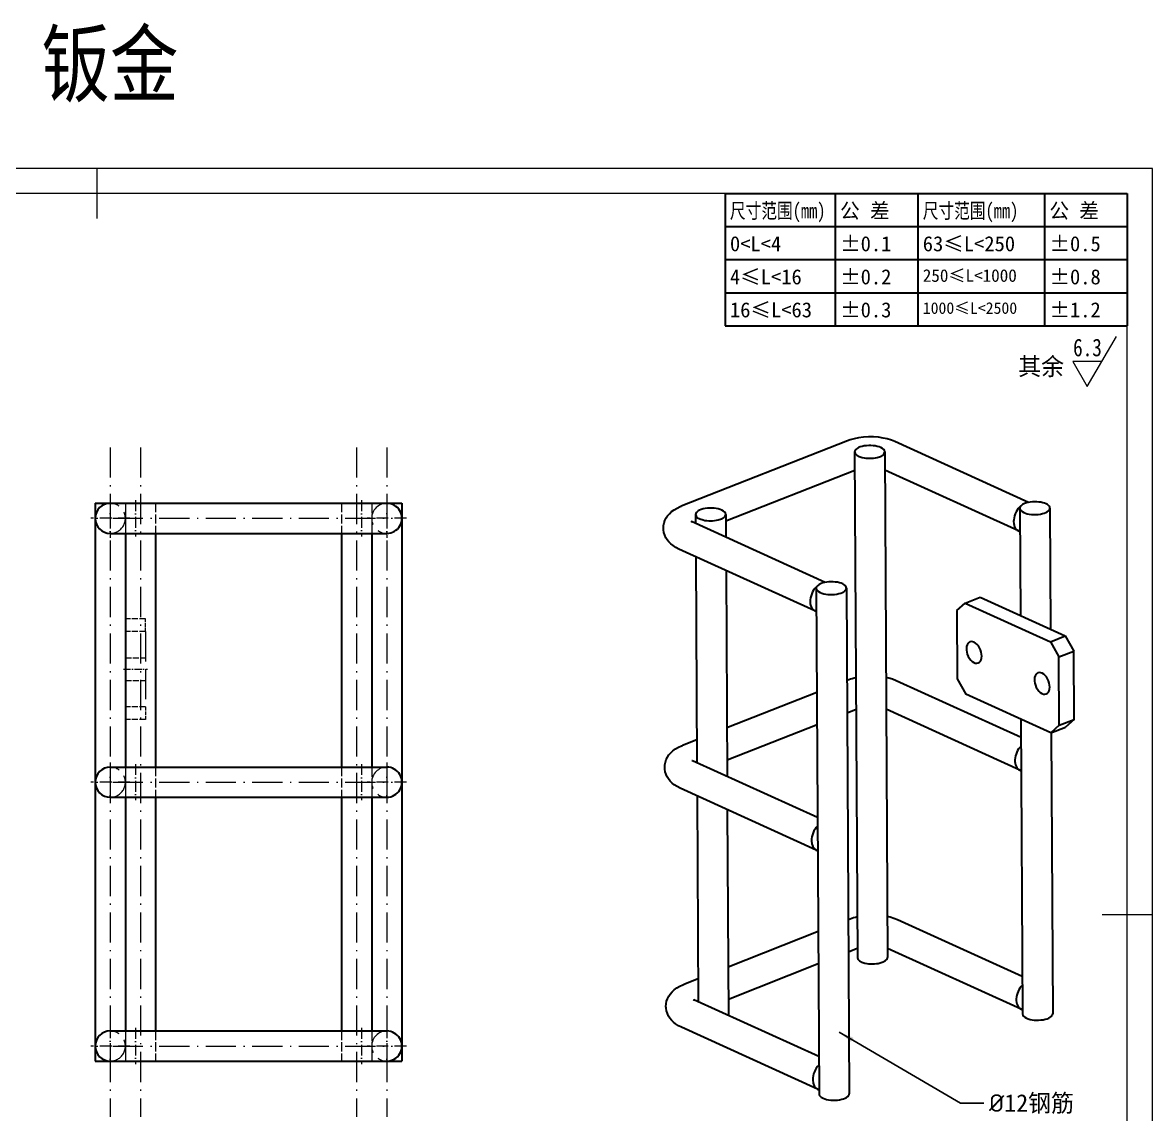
# Model space of a CAD drawing. Header units: millimetres. Extents: x -15766 to 80009, y -9701 to 15159.
# Drawn here: x -4946.3 to -4496.8, y 3056 to 3490.5 of the extents above; entities that cross this region are included whole.
import ezdxf
from ezdxf.enums import TextEntityAlignment as Align

# ---------------------------------------------------------------- set-up
doc = ezdxf.new("R2010")
doc.units = ezdxf.units.MM
for name, pattern in [('CENTER-HOKUTO_1', [16, 13, -1, 1, -1]), ('DASHDOT', [18.5, 12, -3, 0.5, -3]), ('DASHED', [15, 12, -3]), ('HIDDEN-HOKUTO_1', [2, 1, -1])]:
    doc.linetypes.add(name, pattern=pattern)
for name, color, linetype, lineweight in [('AM_7', 2, 'CENTER-HOKUTO_1', 18), ('AM_HID', 1, 'HIDDEN-HOKUTO_1', 18), ('AM_VIS', 7, 'Continuous', 18), ('CDRAFT0', 7, 'Continuous', 18), ('DIM', 253, 'Continuous', 20), ('title_frame', 7, 'Continuous', 18), ('word_dim', 9, 'Continuous', 18), ('尺寸线层', 3, 'Continuous', 18), ('粗实线层', 7, 'Continuous', 35), ('粗实线层_1', 7, 'Continuous', 15)]:
    doc.layers.add(name, color=color, linetype=linetype, lineweight=lineweight)
doc.styles.add('DIM', font='', dxfattribs={"width": 0.8})
doc.styles.get('DIM').set_extended_font_data('NSimSun')
doc.dimstyles.new('1-2', dxfattribs={"dimscale": 2, "dimtxt": 3.5, "dimasz": 3, "dimexe": 1, "dimexo": 0, "dimgap": 1, "dimtad": 1, "dimdsep": 46, "dimtxsty": 'DIM', "dimblk": 'OPEN', "dimcen": 0, "dimdle": 6, "dimclrd": 256, "dimclre": 256, "dimclrt": 3, "dimazin": 2, "dimtfac": 0.707107, "dimtmove": 0, "dimatfit": 3, "dimfxl": 0, "dimfrac": 2, "dimtolj": 1, "dimarcsym": 0})

# ---------------------------------------------------------------- blocks, each defined once
blk = doc.blocks.new('*X1584')
at = {"layer": 'CDRAFT0'}
for p, q in [((420, 297), (0, 297)), ((420, 0), (420, 297))]:
    blk.add_line(p, q, dxfattribs=at)
at = {"layer": '粗实线层_1'}
for p, q in [((210, 297), (210, 287)), ((415, 292), (25, 292)), ((415, 5), (415, 292)), ((420, 148.5), (410, 148.5))]:
    blk.add_line(p, q, dxfattribs=at)
blk = doc.blocks.new('自由公差_1')
at = {"layer": '粗实线层'}
for p, q in [((-80, 0), (0, 0)), ((-80, 0), (-80, -26.3)), ((-58.08, 0), (-58.08, -26.3)), ((-41.64, 0), (-41.64, -26.3)), ((-16.44, 0), (-16.44, -26.3)), ((0, 0), (0, -26.3)), ((-80, -6.58), (0, -6.58)), ((-80, -13.15), (0, -13.15)), ((-80, -19.73), (0, -19.73)), ((-80, -26.3), (0, -26.3))]:
    blk.add_line(p, q, dxfattribs=at)
at = {"layer": '尺寸线层', "linetype": 'Continuous', "attachment_point": 1, "line_spacing_factor": 0.9}
for s, insert, char_height, width in [('{\\W0.8;尺寸范围(mm)}', (-79.04, -1.92), 3, 22.6032), ('公 差', (-57.12, -1.92), 3, 22.6032), ('{\\W0.8;尺寸范围(mm)}', (-40.68, -1.92), 3, 22.6032), ('公 差', (-15.48, -1.92), 3, 22.6032), ('0<L<4', (-79.04, -8.49), 3, 22.6032), ('%%P0.1', (-57.12, -8.49), 3, 12.7119), ('63≤L<250', (-40.68, -8.49), 3, 22.6032), ('%%P0.5', (-15.48, -8.49), 3, 12.5771), ('4≤L<16', (-79.04, -15.07), 3, 22.6032), ('%%P0.2', (-57.12, -15.07), 3, 12.4769), ('250≤L<1000', (-40.68, -15.07), 2.5, 22.6032), ('%%P0.8', (-15.48, -15.07), 3, 13.0759), ('16≤L<63', (-79.04, -21.64), 3, 22.6032), ('%%P0.3', (-57.12, -21.64), 3, 12.7119), ('1000≤L<2500', (-40.68, -21.64), 2.3, 22.6032), ('%%P1.2', (-15.48, -21.64), 3, 12.8764)]:
    blk.add_mtext(s, dxfattribs=dict(at, insert=insert, char_height=char_height, width=width))
blk = doc.blocks.new('A$C723716B6')
at = {"layer": 'AM_VIS', "color": 7, "lineweight": 35}
for p, q in [((-84.1, 86.03), (-150.34, 59.98)), ((-12.06, 61.5), (-65.29, 85.72)), ((-81.28, 81.57), (-80.19, -119.63)), ((-69.28, 81.64), (-68.19, -119.56)), ((-81.24, 74.26), (-132.56, 54.08)), ((-16.1, 50.15), (-69.24, 74.33)), ((-15.58, 59.17), (-15.35, 16.5)), ((-3.58, 59.24), (-3.32, 11.02)), ((-93.02, 29.67), (-146.24, 53.88)), ((-97.06, 18.32), (-151.21, 42.96)), ((-144.48, 39.9), (-144.04, -42.05)), ((-132.45, 34.43), (-132.01, -47.52)), ((-96.54, 27.34), (-95.45, -173.86)), ((-84.54, 27.41), (-83.45, -173.79)), ((-31.37, 23.79), (2.48, 8.39)), ((-40.62, 18.48), (-40.47, -8.71)), ((-37.26, 21.47), (-3.41, 6.07)), ((0.15, -27.19), (0, 0)), ((6.04, -24.87), (5.89, 2.32)), ((-15.08, -32.05), (-64.77, -9.45)), ((-96.31, -14.14), (-132.11, -28.22)), ((-3.21, -30.18), (-37.06, -14.78)), ((-15.58, -45.01), (-68.72, -20.83)), ((-15.12, -24.76), (-14.49, -142.03)), ((-96.24, -27.01), (-132.04, -41.09)), ((-3.1, -30.13), (-2.49, -141.96)), ((-96.04, -63.88), (-145.73, -41.28)), ((-96.54, -76.84), (-150.7, -52.2)), ((-143.96, -55.26), (-143.52, -137.21)), ((-131.94, -60.74), (-131.49, -142.68)), ((-14.57, -127.21), (-64.25, -104.61)), ((-95.8, -109.3), (-131.59, -123.38)), ((-15.06, -140.17), (-68.21, -115.99)), ((-95.73, -122.17), (-131.53, -136.25)), ((-95.53, -159.04), (-145.21, -136.44)), ((-96.02, -172), (-150.18, -147.36))]:
    blk.add_line(p, q, dxfattribs=at)
at = {"layer": 'AM_VIS', "color": 7, "lineweight": 35, "ltscale": 0.089247}
blk.add_line((-144.57, 56.69), (-144.55, 53.12), dxfattribs=at)
at = {"layer": 'AM_VIS', "color": 7, "lineweight": 35, "ltscale": 0.227713}
blk.add_line((-132.57, 56.75), (-132.52, 47.64), dxfattribs=at)
at = {"layer": 'AM_VIS', "color": 7, "lineweight": 35, "ltscale": 0.158184}
blk.add_line((-37.26, 21.47), (-31.37, 23.79), dxfattribs=at)
at = {"layer": 'AM_VIS', "color": 7, "lineweight": 35, "ltscale": 0.112456}
for p, q in [((-40.62, 18.48), (-37.26, 21.47)), ((0.15, -27.19), (-3.21, -30.18))]:
    blk.add_line(p, q, dxfattribs=at)
at = {"layer": 'AM_VIS', "color": 7, "lineweight": 35, "ltscale": 0.158141}
for p, q in [((-3.41, 6.07), (2.48, 8.39)), ((0, 0), (5.89, 2.32)), ((-3.21, -30.18), (2.67, -27.87))]:
    blk.add_line(p, q, dxfattribs=at)
at = {"layer": 'AM_VIS', "color": 7, "lineweight": 35, "ltscale": 0.174092}
for p, q in [((-3.41, 6.07), (0, 0)), ((2.48, 8.39), (5.89, 2.32)), ((-40.47, -8.71), (-37.06, -14.78))]:
    blk.add_line(p, q, dxfattribs=at)
at = {"layer": 'AM_VIS', "color": 7, "lineweight": 35, "ltscale": 0.020363}
blk.add_line((-83.58, -9.14), (-84.34, -9.43), dxfattribs=at)
at = {"layer": 'AM_VIS', "color": 7, "lineweight": 35, "ltscale": 0.095279}
for p, q in [((-80.72, -20.91), (-84.27, -22.3)), ((-80.21, -116.07), (-83.75, -117.46))]:
    blk.add_line(p, q, dxfattribs=at)
at = {"layer": 'AM_VIS', "color": 7, "lineweight": 35, "ltscale": 0.158186}
blk.add_line((0.15, -27.19), (6.04, -24.87), dxfattribs=at)
at = {"layer": 'AM_VIS', "color": 7, "lineweight": 35, "ltscale": 0.112493}
blk.add_line((6.04, -24.87), (2.67, -27.87), dxfattribs=at)
at = {"layer": 'AM_VIS', "color": 7, "lineweight": 35, "ltscale": 0.153986}
for p, q in [((-144.09, -32.93), (-149.82, -35.18)), ((-143.57, -128.09), (-149.3, -130.34))]:
    blk.add_line(p, q, dxfattribs=at)
at = {"layer": 'AM_VIS', "color": 7, "lineweight": 35, "ltscale": 0.020406}
blk.add_line((-83.06, -104.3), (-83.82, -104.6), dxfattribs=at)
at = {"layer": 'AM_VIS', "color": 7, "lineweight": 35}
for points in [[(-65.29, 85.72), (-66.67, 86.27), (-68.31, 86.77), (-69.92, 87.13), (-71.75, 87.4), (-73.74, 87.56), (-75.75, 87.58), (-77.76, 87.46), (-79.73, 87.2), (-81.44, 86.86), (-83.1, 86.39), (-84.1, 86.03)], [(-157.37, 51.23), (-157.31, 52.26), (-157.1, 53.31), (-156.76, 54.3), (-156.26, 55.31), (-155.68, 56.18), (-154.96, 57.02), (-154.1, 57.83), (-153.04, 58.6), (-151.9, 59.27), (-150.64, 59.86), (-150.34, 59.98)], [(-151.21, 42.96), (-152.43, 43.58), (-153.54, 44.3), (-154.4, 44.99), (-155.18, 45.76), (-155.85, 46.6), (-156.38, 47.45), (-156.83, 48.42), (-157.16, 49.47), (-157.34, 50.56), (-157.37, 51.23)], [(-64.77, -9.45), (-66.22, -8.86), (-67.73, -8.41), (-68.79, -8.15)], [(-156.85, -43.93), (-156.79, -42.9), (-156.58, -41.86), (-156.24, -40.86), (-155.74, -39.85), (-155.17, -38.98), (-154.44, -38.14), (-153.58, -37.34), (-152.52, -36.56), (-151.38, -35.89), (-150.12, -35.3), (-149.82, -35.18)], [(-150.7, -52.2), (-151.91, -51.58), (-153.03, -50.86), (-153.89, -50.17), (-154.66, -49.4), (-155.33, -48.56), (-155.86, -47.72), (-156.31, -46.75), (-156.64, -45.69), (-156.82, -44.6), (-156.85, -43.93)], [(-64.25, -104.61), (-65.71, -104.03), (-67.21, -103.57), (-68.27, -103.32)], [(-156.34, -139.09), (-156.27, -138.07), (-156.07, -137.02), (-155.73, -136.02), (-155.23, -135.02), (-154.65, -134.15), (-153.93, -133.3), (-153.06, -132.5), (-152, -131.72), (-150.86, -131.05), (-149.6, -130.46), (-149.3, -130.34)], [(-150.18, -147.36), (-151.39, -146.74), (-152.51, -146.02), (-153.37, -145.33), (-154.14, -144.56), (-154.82, -143.72), (-155.34, -142.88), (-155.79, -141.91), (-156.12, -140.85), (-156.3, -139.76), (-156.34, -139.09)]]:
    blk.add_lwpolyline(points, dxfattribs=at)
for centre, radius, start, end in [((-145.41, 55.81), 2.1, 238.5128, 246.5218), ((-76.17, -28.22), 20.47, 103.0555, 111.2324), ((-144.89, -39.35), 2.1, 238.5128, 246.5218), ((-75.65, -123.38), 20.47, 103.0555, 111.2324), ((-144.37, -134.51), 2.1, 238.5128, 246.5218)]:
    blk.add_arc(centre, radius, start, end, dxfattribs=at)
for centre, major_axis, ratio, start_param, end_param in [((-75.28, 81.6), (-6, -0.03), 0.422595, 3.882964, 6.283185), ((-75.28, 81.6), (-6, -0.03), 0.422595, 6.283185, 9.424778), ((-75.28, 81.6), (-6, -0.03), 0.422595, 3.141593, 3.882964), ((-138.57, 56.72), (-6, -0.03), 0.422595, 3.882964, 6.283185), ((-138.57, 56.72), (-6, -0.03), 0.422595, 3.141593, 3.882964), ((-13.61, 55.62), (2.48, 5.46), 0.668449, 0.942222, 3.141516), ((-9.58, 59.21), (-6, -0.03), 0.422595, 5.45376, 6.283185), ((-9.58, 59.21), (-6, -0.03), 0.422595, 6.283185, 7.024556), ((-9.58, 59.21), (-6, -0.03), 0.422595, 0.741371, 3.141593), ((-9.58, 59.21), (-6, -0.03), 0.422595, 3.141593, 5.45376), ((-138.57, 56.72), (-6, -0.03), 0.422595, 6.283185, 9.424778), ((-13.61, 55.62), (2.48, 5.46), 0.668449, 3.141516, 3.290024), ((-94.57, 23.78), (2.48, 5.46), 0.668449, 0.942222, 3.141516), ((-90.54, 27.37), (-6, -0.03), 0.422595, 5.45376, 6.283185), ((-90.54, 27.37), (-6, -0.03), 0.422595, 6.283185, 7.024556), ((-90.54, 27.37), (-6, -0.03), 0.422595, 0.741371, 3.141593), ((-90.54, 27.37), (-6, -0.03), 0.422595, 3.141593, 5.45376), ((-94.57, 23.78), (2.48, 5.46), 0.668449, 3.141516, 3.290024), ((-33.78, 1.81), (-1.65, 4.19), 0.612037, 0.000097, 1.507035), ((-33.78, 1.81), (-1.65, 4.19), 0.612037, 3.14169, 6.283282), ((-33.78, 1.81), (-1.65, 4.19), 0.612037, 1.507035, 3.14169), ((-6.7, -10.51), (-1.65, 4.19), 0.612037, 0.000097, 1.507035), ((-6.7, -10.51), (-1.65, 4.19), 0.612037, 3.14169, 6.283282), ((-6.7, -10.51), (-1.65, 4.19), 0.612037, 1.507035, 3.14169), ((-13.1, -39.55), (2.48, 5.46), 0.668449, 1.060176, 3.141516), ((-13.1, -39.55), (2.48, 5.46), 0.668449, 3.141516, 3.290024), ((-94.05, -71.38), (2.48, 5.46), 0.668449, 1.060176, 2.1751), ((-94.05, -71.38), (2.48, 5.46), 0.668449, 2.1751, 3.141516), ((-94.05, -71.38), (2.48, 5.46), 0.668449, 3.141516, 3.290024), ((-74.19, -119.59), (-6, -0.03), 0.422595, 6.283185, 9.424778), ((-12.58, -134.71), (2.48, 5.46), 0.668449, 1.060176, 3.141516), ((-12.58, -134.71), (2.48, 5.46), 0.668449, 3.141516, 3.290024), ((-8.49, -141.99), (-6, -0.03), 0.422595, 6.283185, 7.024556), ((-8.49, -141.99), (-6, -0.03), 0.422595, 0.741371, 3.141593), ((-93.54, -166.54), (2.48, 5.46), 0.668449, 1.060176, 2.1751), ((-93.54, -166.54), (2.48, 5.46), 0.668449, 2.1751, 3.141516), ((-93.54, -166.54), (2.48, 5.46), 0.668449, 3.141516, 3.290024), ((-89.45, -173.83), (-6, -0.03), 0.422595, 6.283185, 7.024556), ((-89.45, -173.83), (-6, -0.03), 0.422595, 0.741371, 3.141593)]:
    blk.add_ellipse(centre, major_axis=major_axis, ratio=ratio, start_param=start_param, end_param=end_param, dxfattribs=at)
blk = doc.blocks.new('_OPEN')
at = {"color": 0, "linetype": 'ByBlock', "lineweight": -2}
for p, q in [((-1, 0.166667), (0, 0)), ((-1, -0.166667), (0, 0)), ((0, 0), (-1, 0))]:
    blk.add_line(p, q, dxfattribs=at)

msp = doc.modelspace()

# ---------------------------------------------------------------- linework, layer by layer
at = {"layer": 'AM_7', "color": 2, "linetype": 'DASHDOT', "lineweight": 13}
for p, q in [((-4911.37106, 3321.43632), (-4911.37106, 3055.03592)), ((-4899.37106, 3321.43632), (-4899.37106, 3055.03641)), ((-4813.37106, 3321.43632), (-4813.37106, 3055.03592)), ((-4801.37106, 3321.43632), (-4801.37106, 3055.03641)), ((-4910.37106, 3293.23636), (-4802.37106, 3293.23636)), ((-4910.37106, 3188.23636), (-4802.37106, 3188.23636)), ((-4910.37106, 3083.23636), (-4802.37106, 3083.23636))]:
    msp.add_line(p, q, dxfattribs=at)
at = {"layer": 'AM_7', "color": 2, "linetype": 'DASHDOT', "lineweight": 13, "ltscale": 0.390002}
for p, q in [((-4911.37106, 3301.03641), (-4911.37106, 3285.43632)), ((-4801.37106, 3301.03641), (-4801.37106, 3285.43632)), ((-4911.37106, 3196.03641), (-4911.37106, 3180.43632)), ((-4801.37106, 3196.03641), (-4801.37106, 3180.43632)), ((-4911.37106, 3091.03641), (-4911.37106, 3075.43632)), ((-4801.37106, 3091.03641), (-4801.37106, 3075.43632))]:
    msp.add_line(p, q, dxfattribs=at)
at = {"layer": 'AM_7', "color": 2, "linetype": 'DASHDOT', "lineweight": 13, "ltscale": 0.36001}
for p, q in [((-4901.37106, 3300.43632), (-4901.37106, 3286.03592)), ((-4811.37106, 3300.43632), (-4811.37106, 3286.03592)), ((-4901.37106, 3195.43632), (-4901.37106, 3181.03592)), ((-4811.37106, 3195.43632), (-4811.37106, 3181.03592)), ((-4901.37106, 3090.43632), (-4901.37106, 3076.03592)), ((-4811.37106, 3090.43632), (-4811.37106, 3076.03592))]:
    msp.add_line(p, q, dxfattribs=at)
at = {"layer": 'AM_7', "color": 2, "linetype": 'DASHDOT', "lineweight": 13, "ltscale": 0.390039}
for p, q in [((-4903.57028, 3293.23636), (-4919.17184, 3293.23636)), ((-4793.57028, 3293.23636), (-4809.17184, 3293.23636)), ((-4903.57028, 3188.23636), (-4919.17184, 3188.23636)), ((-4793.57028, 3188.23636), (-4809.17184, 3188.23636)), ((-4903.57028, 3083.23636), (-4919.17184, 3083.23636)), ((-4793.57028, 3083.23636), (-4809.17184, 3083.23636))]:
    msp.add_line(p, q, dxfattribs=at)
at = {"layer": 'AM_7', "color": 2, "linetype": 'DASHDOT', "lineweight": 13, "ltscale": 0.240039}
msp.add_line((-4906.17184, 3233.23636), (-4896.57028, 3233.23636), dxfattribs=at)
at = {"layer": 'AM_HID', "color": 1, "linetype": 'DASHED', "lineweight": 13, "ltscale": 0.15}
for p, q in [((-4905.37106, 3299.23636), (-4905.37106, 3293.23636)), ((-4807.37106, 3299.23636), (-4807.37106, 3293.23636)), ((-4905.37106, 3293.23636), (-4905.37106, 3287.23636)), ((-4807.37106, 3293.23636), (-4807.37106, 3287.23636)), ((-4905.37106, 3194.23636), (-4905.37106, 3188.23636)), ((-4807.37106, 3194.23636), (-4807.37106, 3188.23636)), ((-4905.37106, 3188.23636), (-4905.37106, 3182.23636)), ((-4807.37106, 3188.23636), (-4807.37106, 3182.23636)), ((-4905.37106, 3089.23636), (-4905.37106, 3083.23636)), ((-4807.37106, 3089.23636), (-4807.37106, 3083.23636)), ((-4905.37106, 3083.23636), (-4905.37106, 3077.23636)), ((-4807.37106, 3083.23636), (-4807.37106, 3077.23636)), ((-4911.37106, 3077.23636), (-4905.37106, 3077.23636)), ((-4807.37106, 3077.23636), (-4801.37106, 3077.23636))]:
    msp.add_line(p, q, dxfattribs=at)
at = {"layer": 'AM_HID', "color": 1, "linetype": 'DASHED', "lineweight": 13}
for p, q in [((-4905.37106, 3299.23636), (-4905.37106, 3077.23636)), ((-4905.37106, 3248.23636), (-4905.37106, 3218.23636)), ((-4897.37106, 3248.23636), (-4897.37106, 3218.23636))]:
    msp.add_line(p, q, dxfattribs=at)
at = {"layer": 'AM_HID', "color": 1, "linetype": 'DASHED', "lineweight": 13, "ltscale": 0.3}
for p, q in [((-4893.37106, 3299.23636), (-4893.37106, 3287.23636)), ((-4819.37106, 3299.23636), (-4819.37106, 3287.23636)), ((-4807.37106, 3299.23636), (-4807.37106, 3287.23636)), ((-4893.37106, 3194.23636), (-4893.37106, 3182.23636)), ((-4819.37106, 3194.23636), (-4819.37106, 3182.23636)), ((-4807.37106, 3194.23636), (-4807.37106, 3182.23636)), ((-4893.37106, 3089.23636), (-4893.37106, 3077.23636)), ((-4819.37106, 3089.23636), (-4819.37106, 3077.23636)), ((-4807.37106, 3089.23636), (-4807.37106, 3077.23636)), ((-4905.37106, 3077.23636), (-4893.37106, 3077.23636)), ((-4819.37106, 3077.23636), (-4807.37106, 3077.23636))]:
    msp.add_line(p, q, dxfattribs=at)
at = {"layer": 'AM_HID', "color": 1, "linetype": 'DASHED', "lineweight": 13, "ltscale": 0.2}
for p, q in [((-4897.37106, 3253.23636), (-4905.37106, 3253.23636)), ((-4897.37106, 3248.23636), (-4905.37106, 3248.23636)), ((-4897.37106, 3248.23636), (-4905.37106, 3248.23636)), ((-4905.37106, 3237.73636), (-4897.37106, 3237.73636)), ((-4905.37106, 3237.73636), (-4897.37106, 3237.73636)), ((-4905.37106, 3228.73636), (-4897.37106, 3228.73636)), ((-4905.37106, 3228.73636), (-4897.37106, 3228.73636)), ((-4897.37106, 3218.23636), (-4905.37106, 3218.23636)), ((-4897.37106, 3218.23636), (-4905.37106, 3218.23636)), ((-4897.37106, 3213.23636), (-4905.37106, 3213.23636))]:
    msp.add_line(p, q, dxfattribs=at)
at = {"layer": 'AM_HID', "color": 1, "linetype": 'DASHED', "lineweight": 13, "ltscale": 0.125}
for p, q in [((-4905.37106, 3248.23636), (-4905.37106, 3253.23636)), ((-4897.37106, 3248.23636), (-4897.37106, 3253.23636)), ((-4905.37106, 3218.23636), (-4905.37106, 3213.23636)), ((-4897.37106, 3218.23636), (-4897.37106, 3213.23636))]:
    msp.add_line(p, q, dxfattribs=at)
at = {"layer": 'AM_HID', "color": 1, "linetype": 'DASHED', "lineweight": 13, "ltscale": 0.000683594}
for p, q in [((-4911.3984, 3077.23636), (-4911.37106, 3077.23636)), ((-4801.37106, 3077.23636), (-4801.34372, 3077.23636))]:
    msp.add_line(p, q, dxfattribs=at)
at = {"layer": 'AM_HID', "color": 1, "linetype": 'DASHED', "lineweight": 13}
for centre, start, end in [((-4911.37106, 3293.23636), 269.9999975, 90.0000025), ((-4801.37106, 3293.23636), 90.0000025, 269.9999975), ((-4911.37106, 3188.23636), 269.9999975, 90.0000025), ((-4801.37106, 3188.23636), 90.0000025, 269.9999975), ((-4911.37106, 3083.23636), 269.9999975, 90.0000025), ((-4801.37106, 3083.23636), 90.0000025, 269.9999975)]:
    msp.add_arc(centre, 6, start, end, dxfattribs=at)
at = {"layer": 'AM_VIS', "color": 7, "lineweight": 35}
for p, q in [((-4917.37106, 3299.23636), (-4917.37106, 3077.23636)), ((-4901.37106, 3299.23636), (-4811.37106, 3299.23636)), ((-4795.37106, 3299.23636), (-4795.37106, 3077.23636)), ((-4905.37106, 3287.23636), (-4905.37106, 3194.23636)), ((-4901.37106, 3287.23636), (-4811.37106, 3287.23636)), ((-4893.37106, 3287.23636), (-4893.37106, 3194.23636)), ((-4819.37106, 3287.23636), (-4819.37106, 3194.23636)), ((-4807.37106, 3287.23636), (-4807.37106, 3194.23636)), ((-4807.37106, 3287.23636), (-4807.37106, 3194.23636)), ((-4901.37106, 3194.23636), (-4811.37106, 3194.23636)), ((-4905.37106, 3182.23636), (-4905.37106, 3089.23636)), ((-4901.37106, 3182.23636), (-4811.37106, 3182.23636)), ((-4893.37106, 3182.23636), (-4893.37106, 3089.23636)), ((-4819.37106, 3182.23636), (-4819.37106, 3089.23636)), ((-4807.37106, 3182.23636), (-4807.37106, 3089.23636)), ((-4807.37106, 3182.23636), (-4807.37106, 3089.23636)), ((-4901.37106, 3089.23636), (-4811.37106, 3089.23636)), ((-4901.37106, 3077.23636), (-4811.37106, 3077.23636))]:
    msp.add_line(p, q, dxfattribs=at)
at = {"layer": 'AM_VIS', "color": 7, "lineweight": 35, "ltscale": 0.15}
for p, q in [((-4917.37106, 3299.23636), (-4911.37106, 3299.23636)), ((-4911.37106, 3299.23636), (-4905.37106, 3299.23636)), ((-4807.37106, 3299.23636), (-4801.37106, 3299.23636)), ((-4801.37106, 3299.23636), (-4795.37106, 3299.23636))]:
    msp.add_line(p, q, dxfattribs=at)
at = {"layer": 'AM_VIS', "color": 7, "lineweight": 35, "ltscale": 0.25}
for p, q in [((-4911.37106, 3299.23636), (-4901.37106, 3299.23636)), ((-4811.37106, 3299.23636), (-4801.37106, 3299.23636)), ((-4911.37106, 3287.23636), (-4901.37106, 3287.23636)), ((-4811.37106, 3287.23636), (-4801.37106, 3287.23636)), ((-4911.37106, 3194.23636), (-4901.37106, 3194.23636)), ((-4811.37106, 3194.23636), (-4801.37106, 3194.23636)), ((-4911.37106, 3182.23636), (-4901.37106, 3182.23636)), ((-4811.37106, 3182.23636), (-4801.37106, 3182.23636)), ((-4911.37106, 3089.23636), (-4901.37106, 3089.23636)), ((-4811.37106, 3089.23636), (-4801.37106, 3089.23636)), ((-4911.37106, 3077.23636), (-4901.37106, 3077.23636)), ((-4811.37106, 3077.23636), (-4801.37106, 3077.23636))]:
    msp.add_line(p, q, dxfattribs=at)
at = {"layer": 'AM_VIS', "color": 7, "lineweight": 35, "ltscale": 0.3}
for p, q in [((-4905.37106, 3299.23636), (-4893.37106, 3299.23636)), ((-4819.37106, 3299.23636), (-4807.37106, 3299.23636))]:
    msp.add_line(p, q, dxfattribs=at)
at = {"layer": 'AM_VIS', "color": 7, "lineweight": 35, "ltscale": 0.149316}
for p, q in [((-4917.37106, 3077.23636), (-4911.3984, 3077.23636)), ((-4801.34372, 3077.23636), (-4795.37106, 3077.23636))]:
    msp.add_line(p, q, dxfattribs=at)
at = {"layer": 'AM_VIS', "color": 7, "lineweight": 35}
for centre, start, end in [((-4911.37106, 3293.23636), 90.0000025, 269.9999975), ((-4801.37106, 3293.23636), 269.9999975, 90.0000025), ((-4911.37106, 3188.23636), 90.0000025, 269.9999975), ((-4801.37106, 3188.23636), 269.9999975, 90.0000025), ((-4911.37106, 3083.23636), 90.0000025, 269.9999975), ((-4801.37106, 3083.23636), 269.9999975, 90.0000025)]:
    msp.add_arc(centre, 6, start, end, dxfattribs=at)
at = {"layer": 'DIM'}
for p, q in [((-4522.64919, 3345.62942), (-4511.10218, 3365.62942)), ((-4516.87569, 3355.62942), (-4528.42269, 3355.62942)), ((-4528.42269, 3355.62942), (-4522.64919, 3345.62942))]:
    msp.add_line(p, q, dxfattribs=at)

# ---------------------------------------------------------------- block references
at = {"layer": 'title_frame', "xscale": 2, "yscale": 2, "zscale": 2}
for name, p in [('*X1584', (-5336.75942, 2838.48453)), ('自由公差_1', (-4506.75942, 3422.48453))]:
    msp.add_blockref(name, p, dxfattribs=at)
at = {"layer": 'word_dim', "color": 3, "true_color": 0x00ff00}
msp.add_blockref('A$C723716B6', (-4533.94757, 3238.06902), dxfattribs=at)

# ---------------------------------------------------------------- texts
at = {"layer": 'DIM', "insert": (-4938.78703, 3486.55101), "char_height": 25, "width": 104.980501, "attachment_point": 1, "style": 'DIM'}
msp.add_mtext('{\\C3;钣金}', dxfattribs=at)
at = {"layer": 'DIM', "color": 2, "style": 'DIM', "width": 0.8}
msp.add_attdef('6.3', text='0.0', height=7, dxfattribs=at).set_placement((-4516.87569, 3355.62942), align=Align.BOTTOM_RIGHT)
at = {"layer": 'word_dim', "linetype": 'Continuous', "insert": (-4550.12912, 3357.16114), "char_height": 7, "width": 21.7212079, "attachment_point": 1}
msp.add_mtext('{\\C3;其余}', dxfattribs=at)
at = {"layer": 'word_dim', "color": 3, "insert": (-4561.7638, 3064.07026), "char_height": 7, "attachment_point": 1}
msp.add_mtext('\\A1;{\\fISOCPEUR|b0|i0|c0|p34;%%C}12钢筋', dxfattribs=at)

# ---------------------------------------------------------------- leaders
at = {"layer": 'word_dim', "color": 3, "true_color": 0x00ff00, "annotation_type": 0, "has_hookline": 1, "hookline_direction": 0, "text_width": 36.62421}
msp.add_leader([(-4621.35962, 3088.74467), (-4573.06984, 3060.57026), (-4563.7638, 3060.57026)], dimstyle='1-2', override={"dimgap": 1, "dimtad": 0}, dxfattribs=at)

doc.saveas('drawing.dxf')
